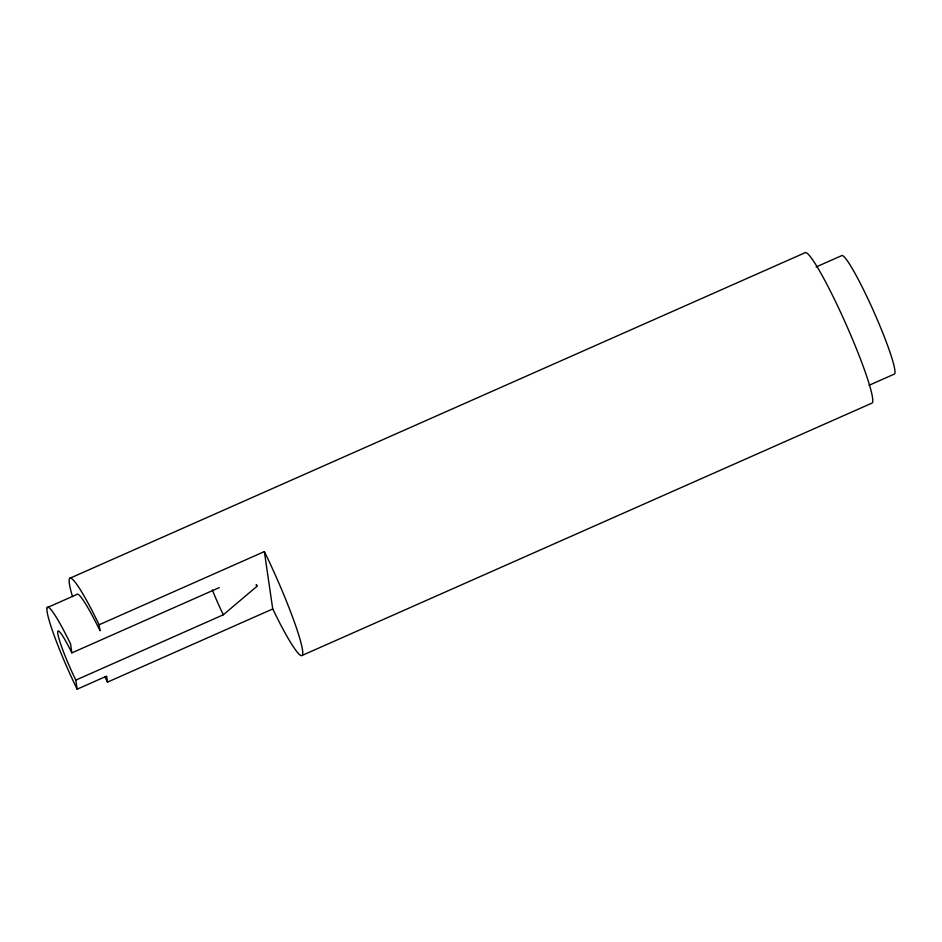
<?xml version="1.0" encoding="UTF-8"?>
<svg xmlns="http://www.w3.org/2000/svg" width="942" height="942" viewBox="0 0 942 942"><rect width="100%" height="100%" fill="white"/><g stroke="black" fill="none" stroke-linecap="round" stroke-linejoin="round"><path stroke-width="1.41" d="M47.159 607.637L76.655 594.579A64.857 6.547 66.1 0 1 100.029 630.751L99.145 624.758L264.361 551.6L272.733 608.968L107.518 682.114L106.646 676.12L77.138 689.191L75.819 680.112L223.325 614.796L256.872 586.36L256.624 584.664M69.684 578.341L804.892 252.809A82.378 8.313 66.1 0 1 844.668 321.21A82.378 8.313 66.1 0 1 872.198 403.011L302.205 655.385M816.09 266.975L841.571 255.694A64.857 6.547 66.1 0 1 872.975 309.812A64.857 6.547 66.1 0 1 894.523 374.009L869.042 385.29M75.819 680.112A38.916 3.933 66.1 0 1 57.792 633.577A38.916 3.933 66.1 0 1 71.839 652.888L219.356 587.572M264.361 551.6L265.75 554.379A82.378 8.313 66.1 0 1 301.982 647.107A82.378 8.313 66.1 0 1 280.068 623.639L272.733 608.968M99.145 624.758L91.81 610.086A82.378 8.313 66.1 0 0 72.51 596.604M107.518 682.114L106.128 679.347A82.378 8.313 66.1 0 1 104.951 676.874M256.872 586.36L256.13 584.652M71.839 652.888L70.52 643.81A64.857 6.547 66.1 0 0 47.1 611.641A64.857 6.547 66.1 0 0 77.138 689.191M223.325 614.796A38.916 3.933 66.1 0 1 212.386 590.022"/></g></svg>
